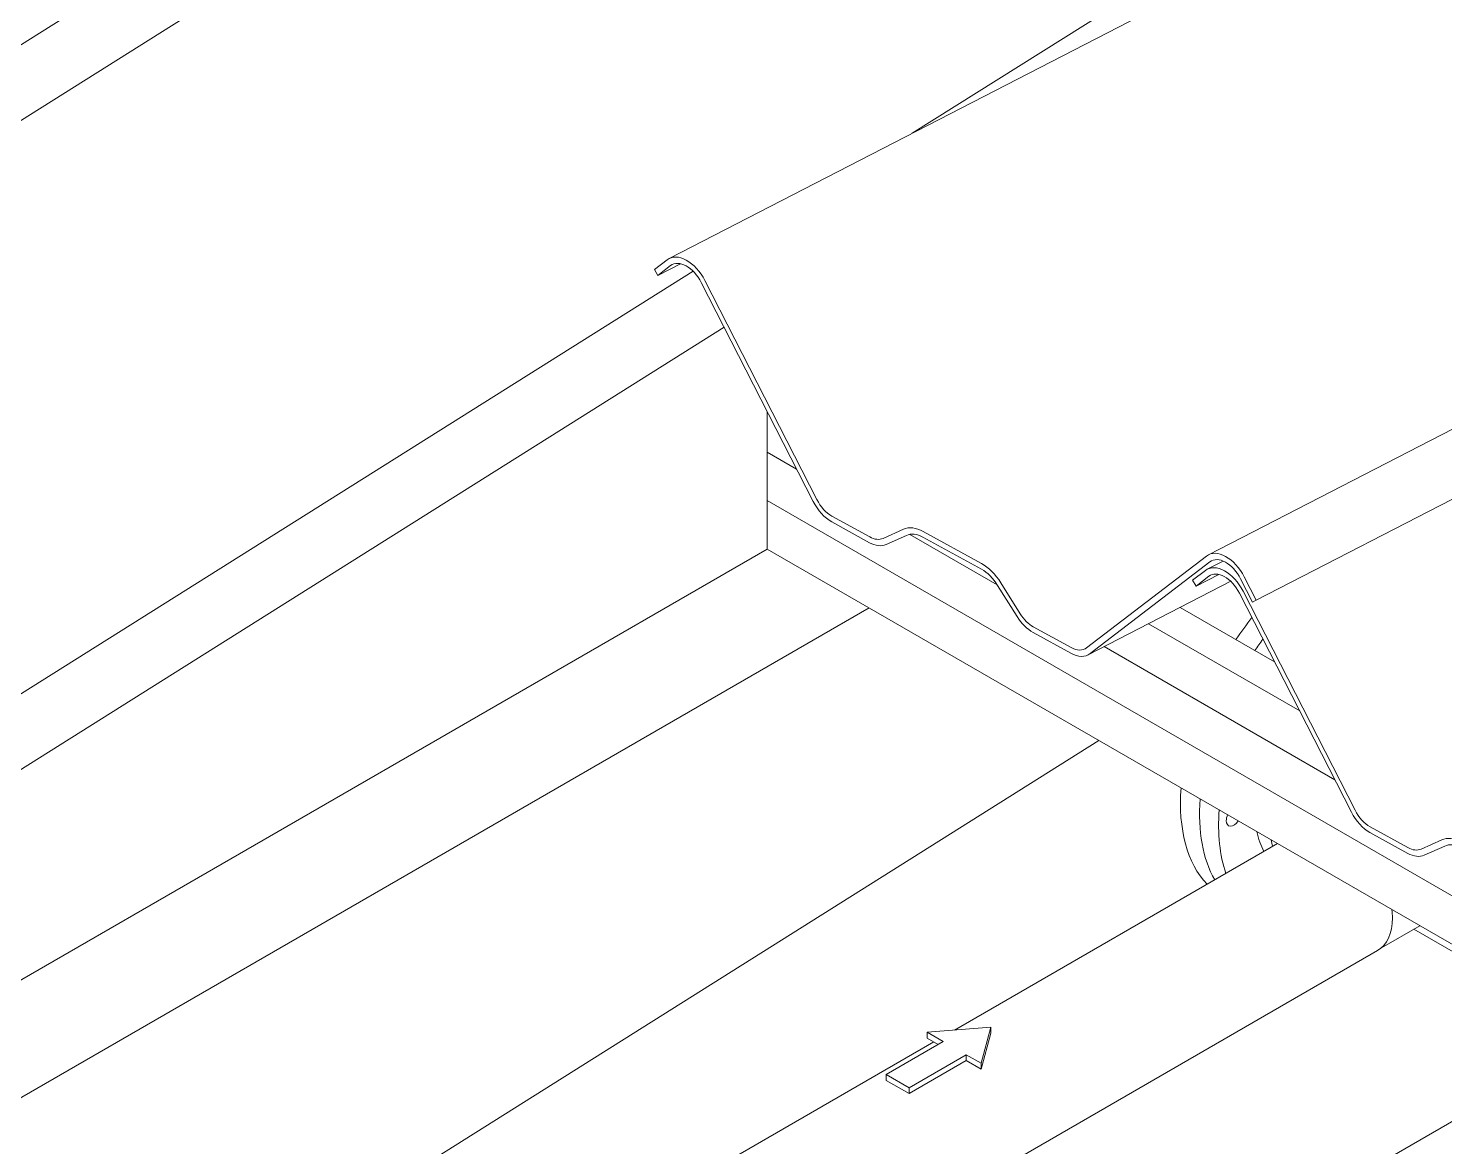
# Model space of a CAD drawing. Header units: millimetres. Extents: x -312439 to 477422, y -331570 to 212570.
# Drawn here: x 396200 to 397223, y 108911 to 109719 of the extents above; entities that cross this region are included whole.
import ezdxf

# ---------------------------------------------------------------- set-up
doc = ezdxf.new("R2010")
doc.units = ezdxf.units.MM

msp = doc.modelspace()

# ---------------------------------------------------------------- linework, layer by layer
at = {"color": 0, "linetype": 'Continuous', "lineweight": 0, "extrusion": (0, 0.816497, 0.57735)}
for p, q in [((397043.693, 110240.973), (394993.954, 108951.848)), ((395039.183, 108925.735), (397079.812, 110209.131)), ((397808.147, 110142.825), (396663.124, 109552.672)), ((397432.401, 110016.552), (396838.741, 109643.186)), ((398197.72, 109928.789), (397052.696, 109338.636)), ((397087.16, 109305.849), (398232.184, 109896.002)), ((396661.688, 109551.762), (396652.439, 109544.69)), ((396680.407, 109543.607), (395382.663, 108727.427)), ((396652.439, 109544.69), (396654.957, 109540.508)), ((396654.957, 109540.508), (396671.373, 109548.969)), ((396654.957, 109540.508), (396664.205, 109547.58)), ((396686.292, 109535.445), (396767.166, 109377.214)), ((396769.824, 109378.553), (396688.951, 109536.784)), ((395427.892, 108701.314), (396702.806, 109503.135)), ((396734.042, 109442.022), (396734.042, 109342.828)), ((396734.042, 109412.837), (396755.203, 109400.619)), ((396734.042, 109377.832), (401453.538, 106653.03)), ((396808.002, 109351.579), (396780.716, 109366.57)), ((396780.586, 109362.437), (396807.896, 109347.432)), ((396832.403, 109357.13), (396817.658, 109350.509)), ((396888.865, 109332.33), (396846.585, 109355.559)), ((396819.815, 109346.112), (396834.56, 109352.732)), ((396836.908, 109353.447), (396900.187, 109316.913)), ((396846.479, 109351.412), (396888.759, 109328.183)), ((395754.925, 108777.535), (396734.042, 109342.828)), ((396734.042, 109342.828), (401489.123, 106597.48)), ((397051.261, 109337.727), (396964.662, 109271.506)), ((396967.179, 109267.324), (397053.778, 109333.544)), ((397050.444, 109327.314), (397041.195, 109320.242)), ((397043.712, 109316.059), (397060.129, 109324.521)), ((397063.393, 109334.158), (397051.879, 109328.224)), ((396900.416, 109316.551), (396914.42, 109294.135)), ((396916.739, 109296.073), (396902.734, 109318.489)), ((397068.788, 109319.524), (396965.743, 109266.414)), ((397041.195, 109320.242), (397043.712, 109316.059)), ((397043.712, 109316.059), (397052.961, 109323.132)), ((397075.865, 109321.409), (397084.502, 109304.51)), ((397087.16, 109305.849), (397078.523, 109322.748)), ((397075.048, 109310.997), (397155.921, 109152.765)), ((397158.579, 109154.105), (397077.706, 109312.336)), ((397084.502, 109304.51), (397087.16, 109305.849)), ((396807.663, 109300.322), (395828.547, 108735.029)), ((397032.233, 109300.684), (397100.449, 109261.299)), ((396953.467, 109271.658), (396926.182, 109286.649)), ((397009.352, 109288.891), (397118.578, 109225.829)), ((396926.076, 109282.502), (396953.387, 109267.498)), ((396977.319, 109272.38), (397143.958, 109176.171)), ((395806.602, 108470.605), (396973.57, 109204.536)), ((397196.757, 109127.131), (397169.472, 109142.122)), ((397169.341, 109137.988), (397196.651, 109122.984)), ((397221.159, 109132.682), (397206.414, 109126.061)), ((397208.571, 109121.664), (397223.316, 109128.284)), ((397201.004, 109068.233), (397304.734, 109008.344))]:
    msp.add_line(p, q, dxfattribs=at)
at = {"color": 5, "linetype": 'Continuous', "lineweight": 0, "extrusion": (0, 0.816497, 0.57735)}
for p, q in [((397102.621, 109130.028), (396869.319, 108995.331)), ((397205.329, 109070.73), (397177.768, 109054.818)), ((397174.878, 109052.724), (395250.194, 107941.508)), ((396895.501, 108997.289), (396849.432, 108993.844)), ((396888.475, 108971.303), (396895.501, 108997.289)), ((396895.501, 108997.289), (396895.501, 108993.017)), ((396861.178, 108987.063), (396819.898, 108963.23)), ((396849.432, 108993.844), (396861.178, 108987.063)), ((396849.432, 108993.844), (396849.432, 108989.572)), ((396849.432, 108989.572), (396857.478, 108984.927)), ((396888.475, 108967.031), (396895.501, 108993.017)), ((396854.388, 108986.711), (395198.656, 108030.774)), ((396836.508, 108953.64), (396877.788, 108977.473)), ((396877.788, 108977.473), (396877.788, 108973.201)), ((396877.788, 108977.473), (396888.475, 108971.303)), ((396836.508, 108949.368), (396877.788, 108973.201)), ((396877.788, 108973.201), (396888.475, 108967.031)), ((396888.475, 108971.303), (396888.475, 108967.031)), ((396819.898, 108963.23), (396836.508, 108953.64)), ((396819.898, 108963.23), (396819.898, 108958.958)), ((396819.898, 108958.958), (396836.508, 108949.368)), ((397128.595, 108871.455), (397289.033, 108964.083)), ((396836.508, 108953.64), (396836.508, 108949.368))]:
    msp.add_line(p, q, dxfattribs=at)
at = {"color": 0, "linetype": 'Continuous', "lineweight": 0}
for centre, major_axis, ratio, start_param, end_param in [((396674.948, 109529.73), (-11.825, 22.942), 0.60744863, 4.70678719, 6.39137326), ((396674.948, 109529.73), (-9.58, 18.587), 0.60744863, 4.70678719, 6.39137326), ((396781.168, 109384.268), (11.825, -22.942), 0.60744863, 4.70678719, 5.54770445), ((396781.168, 109384.268), (-9.58, 18.587), 0.60744863, 1.56519454, 2.40748757), ((396845.922, 109329.567), (-14.069, 27.297), 0.60744863, 5.54908023, 6.25043545), ((396808.453, 109369.277), (11.825, -22.942), 0.60744863, 5.54907959, 6.25043608), ((396808.453, 109369.277), (9.58, -18.587), 0.60744863, 5.54908023, 6.25043545), ((396845.922, 109329.567), (-11.825, 22.942), 0.60744863, 5.54908023, 6.25043545), ((397064.521, 109315.694), (-11.825, 22.942), 0.60744863, 4.70678719, 6.39137326), ((397064.521, 109315.694), (-9.58, 18.587), 0.60744863, 4.70678719, 6.39137326), ((396888.202, 109306.338), (11.825, -22.942), 0.60744863, 1.70613235, 2.40748757), ((396888.202, 109306.338), (-14.069, 27.297), 0.60744863, 4.84772501, 5.54908023), ((397063.704, 109305.282), (-11.825, 22.942), 0.60744863, 4.70678719, 6.39137326), ((397063.704, 109305.282), (-9.58, 18.587), 0.60744863, 4.70678719, 6.39137326), ((396926.633, 109304.347), (11.825, -22.942), 0.60744863, 4.84772437, 5.54908086), ((396926.633, 109304.347), (-9.58, 18.587), 0.60744863, 1.70613235, 2.40748757), ((397137.042, 109219.656), (73.953, 128.091), 0.57735027, 1.31601944, 1.45038318), ((397150.814, 109211.705), (73.953, 128.091), 0.57735027, 1.38185745, 1.45038318), ((396953.919, 109289.357), (11.825, -22.942), 0.60744863, 5.550456, 6.39137326), ((396953.919, 109289.357), (9.58, -18.587), 0.60744863, 5.54908023, 6.39137326), ((397164.585, 109203.754), (73.953, 128.091), 0.57735027, 1.44844432, 1.45038318), ((397137.042, 109219.656), (73.953, 128.091), 0.57735027, 2.2667948, 2.97199226), ((397150.814, 109211.705), (73.953, 128.091), 0.57735027, 2.2667948, 2.81841077), ((397164.585, 109203.754), (73.953, 128.091), 0.57735027, 2.2667948, 2.67586724), ((397071.043, 109149.748), (3.889, 6.736), 0.57735027, 1.73716464, 2.35619449), ((397169.923, 109159.82), (11.825, -22.942), 0.60744863, 4.70678719, 5.54770445), ((397169.923, 109159.82), (-9.58, 18.587), 0.60744863, 1.56519454, 2.40748757), ((397071.043, 109149.748), (3.889, 6.736), 0.57735027, 2.35619449, 4.54602067), ((397164.585, 109203.754), (55.886, 96.797), 0.57735027, 2.58380564, 2.7850728), ((397174.892, 109197.804), (55.886, 96.797), 0.57735027, 2.58380564, 2.64565999), ((397234.678, 109105.119), (-14.069, 27.297), 0.60744863, 5.54908023, 6.25043545), ((397197.209, 109144.829), (11.825, -22.942), 0.60744863, 5.54907959, 6.25043608), ((397197.209, 109144.829), (9.58, -18.587), 0.60744863, 5.54908023, 6.25043545), ((397234.678, 109105.119), (-11.825, 22.942), 0.60744863, 5.54908023, 6.25043545), ((397149.109, 109097.357), (25.769, -44.633), 0.57735027, 0.78539816, 0.92442362)]:
    msp.add_ellipse(centre, major_axis=major_axis, ratio=ratio, start_param=start_param, end_param=end_param, dxfattribs=at)
at = {"color": 5, "linetype": 'Continuous', "lineweight": 0}
msp.add_ellipse((397149.109, 109097.357), major_axis=(25.769, -44.633), ratio=0.57735027, start_param=0, end_param=0.78539816, dxfattribs=at)

doc.saveas('drawing.dxf')
